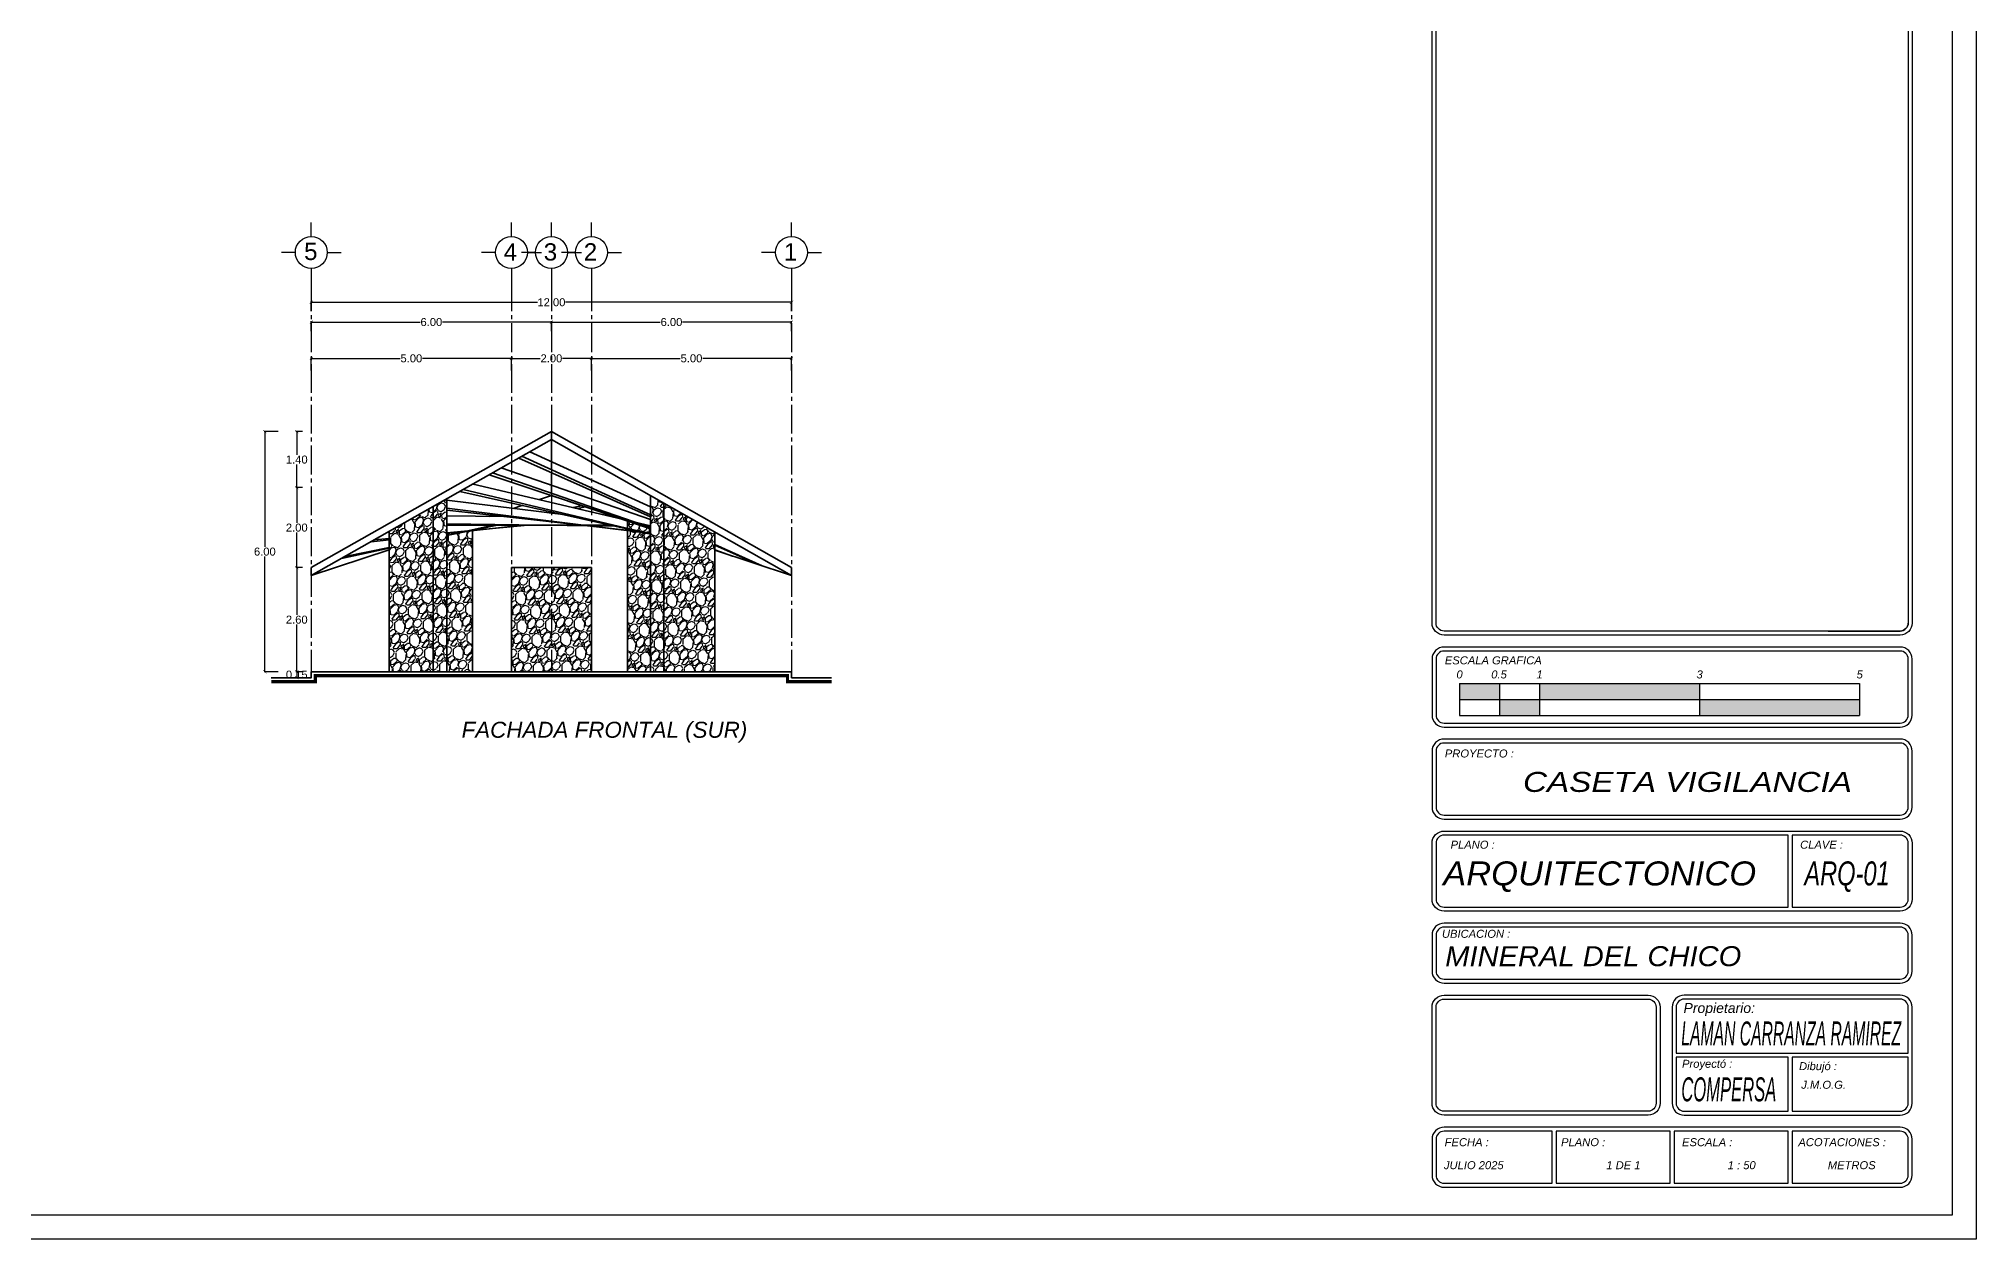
# Model space of a CAD drawing. Header units: millimetres. Extents: x 525387 to 527545, y 2235066 to 2235448.
# Drawn here: x 525747.71 to 525796.13, y 2235081.03 to 2235111.03 of the extents above; entities that cross this region are included whole.
import ezdxf
from ezdxf.enums import TextEntityAlignment as Align

# ---------------------------------------------------------------- set-up
doc = ezdxf.new("R2010")
doc.units = ezdxf.units.MM
doc.linetypes.add('ACAD_ISO04W100', pattern=[30, 24, -3, 0, -3])
for name, color, linetype in [('auxiliar', 6, 'Continuous'), ('COTAS', 2, 'Continuous'), ('EJES', 1, 'Continuous'), ('pie de plano', 7, 'Continuous')]:
    doc.layers.add(name, color=color, linetype=linetype)
doc.layers.add('muro', color=5, linetype='Continuous', lineweight=35)
doc.styles.add('ARIAL', font='ariali.ttf')
doc.styles.get("Standard").update_dxf_attribs({"font": 'arial.ttf'})
doc.styles.add('STYLE1', font='arial.ttf')
doc.dimstyles.new('ISO-25', dxfattribs={"dimtxt": 0.04, "dimasz": 0.02, "dimexe": 0.02, "dimexo": 0.02, "dimgap": 0.02, "dimtad": 0, "dimtih": 1, "dimtoh": 1, "dimzin": 1, "dimdsep": 46, "dimtxsty": 'Standard', "dimcen": 0.02, "dimazin": 0, "dimtfac": 1, "dimtmove": 0, "dimatfit": 3, "dimfxl": 1, "dimarcsym": 0})
pattern_1 = [(275.5327875, (25.913127, -5.006875), (0.627357439933, -6.0848749077168), [0.068344288, -6.76609672791]), (232.489741, (25.919717, -5.0749), (3.74217211171566, 4.83894904770595), [0.117280944, -11.6108097787]), (180.0304471, (25.848304, -5.167933), (7.55191396506246, -0.027193092701), [0.082696304, -8.18694455882]), (314.793689, (25.808171, -5.399816), (-7.15006420507568, 7.2360379948762), [0.106800904, -10.57328748515]), (340.35365418, (25.883418, -5.475607), (-6.2112252961209, 2.2435454799991), [0.10472674, -10.36796154907]), (44.793689, (25.982049, -5.510818), (-7.2360379948762, -7.15006420507568), [0.106800904, -10.57328748515]), (85.21424047, (26.05784, -5.43557), (-0.71333122817366, -8.30122729232891), [0.141238732, -13.98262306285]), (119.77532837, (26.069623, -5.294825), (-5.84096313304669, 10.17011610938574), [0.133343904, -13.20105132038]), (168.94956562, (26.003405, -5.179085), (-7.61508915936497, 1.46264455522276), [0.1071626, -10.60910913974]), (222.7563583, (25.89823, -5.158545), (4.1484163959916, 3.7781542326201), [0.122342656, -5.99478739]), (269.9174378, (25.8084, -5.241601), (0.00439450178039, -8.26963969519556), [0.158215584, -15.66335450244]), (186.33407483, (26.151556, -5.032337), (-4.6494234474248, -0.5641822458481), [0.054000908, -5.34611316487]), (218.9892344, (26.097885, -5.038295), (5.2092111913373, 4.184398494892), [0.102736396, -10.17092779941]), (272.52, (26.01803, -5.10293), (0.37465666362, -0.343069066526), [0.071841868, -0.64657862169]), (250.71859051, (25.94906, -5.08799), (0.9660320055696, 2.5594214510715), [0.038688264, -3.83012447378]), (339.32140949, (25.93628, -5.12451), (-1.467039057425, 0.654550535856), [0.054713124, -2.680950598]), (78.48375653, (25.98747, -5.14383), (0.279893872407, 1.8101081238946), [0.088863932, -2.87325963058]), (209.08505118, (26.00521, -5.05676), (1.060794796648, 0.406244260766), [0.064257428, -1.54217962337]), (63.909540334, (25.737302, -5.34181), (2.30672067440093, 4.77577383575602), [0.0900176, -8.91176533451]), (117.86617594, (25.77689, -5.260965), (2.7489470335214, -5.27238638634466), [0.075519788, -7.47644313564]), (340.71859051, (25.93028, -4.98814), (-2.5594214510734, 0.9660320055703), [0.07737602, -3.79143671778]), (31.13045967, (26.003317, -5.013692), (-4.55466065591842, -2.71735943692163), [0.0900176, -8.91176533451]), (26.96395478, (25.96959, -5.554513), (-2.4646586598633, -1.1871451850388), [0.08680704, -4.25354686262]), (342.2951406, (26.04696, -5.515152), (-5.8365686334529, 1.90047641053246), [0.072734424, -7.20071867614]), (114.32140949, (26.30837, -5.327464), (-1.1871451851936, 2.4646586597888), [0.07737602, -3.79143671778]), (64.87402464, (26.2765, -5.256955), (-2.96127120995616, -6.24281289332642), [0.085156548, -8.43047519604]), (116.96395478, (26.140264, -5.511046), (1.1871451850216, -2.4646586598716), [0.04340352, -4.29695038262]), (148.829932474, (26.28778, -5.34994), (-1.8416957209974, 0.997619602484), [0.02590292, -2.5643989929]), (213.483756532, (26.26562, -5.33654), (1.403863863194, 0.780900924328), [0.10472674, -1.98981091781]), (233.52900596, (26.178274, -5.394315), (3.0560340014226, 4.0896357028647), [0.0970534, -9.60827297267]), (351.21006753, (26.02119, -5.1747), (-1.092382393783, 0.311481469357), [0.073264776, -1.75835527194]), (40.67722659, (26.093594, -5.185902), (6.58148745787151, 5.68302514879875), [0.127911352, -12.66320181301]), (108.4653959, (26.1906, -5.10253), (1.2503203791624, -3.9001101201699), [0.052301648, -5.17787846362]), (137.52, (26.17404, -5.0529), (-0.71772573014, -0.03158759709), [0.03048, -0.47752]), (167.77643716, (26.160173, -5.391516), (3.9948729113644, -0.90285681148575), [0.070573392, -6.98678815464]), (95.5327875, (26.0912, -5.376573), (-0.6273574399117, 6.08487490771884), [0.136688576, -6.69775243991]), (47.52, (26.078, -5.2405), (-0.03158759709, 0.71772573014), [0.13208, -0.37592]), (12.8248465, (26.167218, -5.14311), (6.05328730985253, 1.3450831737769), [0.080321912, -7.95186334483]), (301.5746041, (26.245536, -5.12528), (1.155557587977, -1.7469329296997), [0.073965816, -3.62433000775]), (255.16597536, (26.284265, -5.188297), (-2.7717456285411, -10.5491672738024), [0.12042902, -11.92249288459]), (222.94607874, (26.253433, -5.304713), (-4.83455452844896, -4.5274675605078), [0.127405892, -12.61316929125])]

# ---------------------------------------------------------------- blocks, each defined once
blk = doc.blocks.new('EJE')
at = {"layer": 'EJES', "color": 2}
for p, q in [((-0.78, 0.416), (-0.78, 0.78)), ((-1.196, 0), (-1.56, 0)), ((-0.364, 0), (0, 0)), ((-0.78, -0.416), (-0.78, -0.78))]:
    blk.add_line(p, q, dxfattribs=at)
at = {"layer": 'EJES', "color": 4}
blk.add_circle((-0.78, 0), 0.416, dxfattribs=at)
blk = doc.blocks.new('_ArchTick')
at = {"color": 0, "linetype": 'ByBlock', "lineweight": 0, "const_width": 0.15}
blk.add_lwpolyline([(-0.5, -0.5), (0.5, 0.5)], dxfattribs=at)
blk = doc.blocks.new('*D366')
at = {"layer": 'COTAS', "color": 0, "linetype": 'Continuous', "lineweight": -2, "transparency": 16777216}
for p, q in [((525760.524, 2235103.729), (525760.524, 2235103.973)), ((525760.524, 2235103.953), (525763.244, 2235103.953)), ((525766.524, 2235103.953), (525763.804, 2235103.953)), ((525766.524, 2235103.729), (525766.524, 2235103.973))]:
    blk.add_line(p, q, dxfattribs=at)
at = {"layer": 'Defpoints', "color": 0, "linetype": 'Continuous', "transparency": 16777216}
for p in [(525760.524, 2235103.953), (525760.524, 2235103.709), (525766.524, 2235103.709)]:
    blk.add_point(p, dxfattribs=at)
at = {"layer": 'COTAS', "color": 0, "linetype": 'Continuous', "lineweight": -2, "transparency": 16777216, "xscale": 0.08, "yscale": 0.08, "zscale": 0.08, "rotation": 180}
blk.add_blockref('_ArchTick', (525760.524, 2235103.953), dxfattribs=at)
at = {"layer": 'COTAS', "color": 0, "linetype": 'Continuous', "lineweight": -2, "transparency": 16777216, "xscale": 0.08, "yscale": 0.08, "zscale": 0.08}
blk.add_blockref('_ArchTick', (525766.524, 2235103.953), dxfattribs=at)
at = {"layer": 'COTAS', "color": 0, "linetype": 'Continuous', "lineweight": -3, "transparency": 16777216, "insert": (525763.524, 2235103.953), "char_height": 0.2, "attachment_point": 5}
blk.add_mtext('6.00', dxfattribs=at)
blk = doc.blocks.new('*D367')
at = {"layer": 'COTAS', "color": 0, "linetype": 'Continuous', "lineweight": -2, "transparency": 16777216}
for p, q in [((525754.524, 2235103.729), (525754.524, 2235103.973)), ((525754.524, 2235103.953), (525757.244, 2235103.953)), ((525760.524, 2235103.953), (525757.804, 2235103.953)), ((525760.524, 2235103.729), (525760.524, 2235103.973))]:
    blk.add_line(p, q, dxfattribs=at)
at = {"layer": 'Defpoints', "color": 0, "linetype": 'Continuous', "transparency": 16777216}
for p in [(525754.524, 2235103.953), (525754.524, 2235103.709), (525760.524, 2235103.709)]:
    blk.add_point(p, dxfattribs=at)
at = {"layer": 'COTAS', "color": 0, "linetype": 'Continuous', "lineweight": -2, "transparency": 16777216, "xscale": 0.08, "yscale": 0.08, "zscale": 0.08, "rotation": 180}
blk.add_blockref('_ArchTick', (525754.524, 2235103.953), dxfattribs=at)
at = {"layer": 'COTAS', "color": 0, "linetype": 'Continuous', "lineweight": -2, "transparency": 16777216, "xscale": 0.08, "yscale": 0.08, "zscale": 0.08}
blk.add_blockref('_ArchTick', (525760.524, 2235103.953), dxfattribs=at)
at = {"layer": 'COTAS', "color": 0, "linetype": 'Continuous', "lineweight": -3, "transparency": 16777216, "insert": (525757.524, 2235103.953), "char_height": 0.2, "attachment_point": 5}
blk.add_mtext('6.00', dxfattribs=at)
blk = doc.blocks.new('*D368')
at = {"layer": 'COTAS', "color": 0, "linetype": 'Continuous', "lineweight": -2, "transparency": 16777216}
for p, q in [((525759.524, 2235102.746), (525759.524, 2235103.066)), ((525759.524, 2235103.046), (525760.243, 2235103.046)), ((525761.524, 2235103.046), (525760.805, 2235103.046)), ((525761.524, 2235102.746), (525761.524, 2235103.066))]:
    blk.add_line(p, q, dxfattribs=at)
at = {"layer": 'Defpoints', "color": 0, "linetype": 'Continuous', "transparency": 16777216}
for p in [(525759.524, 2235103.046), (525759.524, 2235102.726), (525761.524, 2235102.726)]:
    blk.add_point(p, dxfattribs=at)
at = {"layer": 'COTAS', "color": 0, "linetype": 'Continuous', "lineweight": -2, "transparency": 16777216, "xscale": 0.08, "yscale": 0.08, "zscale": 0.08, "rotation": 180}
blk.add_blockref('_ArchTick', (525759.524, 2235103.046), dxfattribs=at)
at = {"layer": 'COTAS', "color": 0, "linetype": 'Continuous', "lineweight": -2, "transparency": 16777216, "xscale": 0.08, "yscale": 0.08, "zscale": 0.08}
blk.add_blockref('_ArchTick', (525761.524, 2235103.046), dxfattribs=at)
at = {"layer": 'COTAS', "color": 0, "linetype": 'Continuous', "lineweight": -3, "transparency": 16777216, "insert": (525760.524, 2235103.046), "char_height": 0.2, "attachment_point": 5}
blk.add_mtext('2.00', dxfattribs=at)
blk = doc.blocks.new('*D369')
at = {"layer": 'COTAS', "color": 0, "linetype": 'Continuous', "lineweight": -2, "transparency": 16777216}
for p, q in [((525754.524, 2235104.223), (525754.524, 2235104.467)), ((525754.524, 2235104.447), (525760.176, 2235104.447)), ((525766.524, 2235104.447), (525760.872, 2235104.447)), ((525766.524, 2235104.223), (525766.524, 2235104.467))]:
    blk.add_line(p, q, dxfattribs=at)
at = {"layer": 'Defpoints', "color": 0, "linetype": 'Continuous', "transparency": 16777216}
for p in [(525754.524, 2235104.447), (525754.524, 2235104.203), (525766.524, 2235104.203)]:
    blk.add_point(p, dxfattribs=at)
at = {"layer": 'COTAS', "color": 0, "linetype": 'Continuous', "lineweight": -2, "transparency": 16777216, "xscale": 0.08, "yscale": 0.08, "zscale": 0.08, "rotation": 180}
blk.add_blockref('_ArchTick', (525754.524, 2235104.447), dxfattribs=at)
at = {"layer": 'COTAS', "color": 0, "linetype": 'Continuous', "lineweight": -2, "transparency": 16777216, "xscale": 0.08, "yscale": 0.08, "zscale": 0.08}
blk.add_blockref('_ArchTick', (525766.524, 2235104.447), dxfattribs=at)
at = {"layer": 'COTAS', "color": 0, "linetype": 'Continuous', "lineweight": -3, "transparency": 16777216, "insert": (525760.524, 2235104.447), "char_height": 0.2, "attachment_point": 5}
blk.add_mtext('12.00', dxfattribs=at)
blk = doc.blocks.new('*D364')
at = {"layer": 'COTAS', "color": 0, "linetype": 'Continuous', "lineweight": -2, "transparency": 16777216}
for p, q in [((525761.524, 2235102.746), (525761.524, 2235103.066)), ((525761.524, 2235103.046), (525763.745, 2235103.046)), ((525766.524, 2235103.046), (525764.304, 2235103.046)), ((525766.524, 2235102.746), (525766.524, 2235103.066))]:
    blk.add_line(p, q, dxfattribs=at)
at = {"layer": 'Defpoints', "color": 0, "linetype": 'Continuous', "transparency": 16777216}
for p in [(525761.524, 2235103.046), (525761.524, 2235102.726), (525766.524, 2235102.726)]:
    blk.add_point(p, dxfattribs=at)
at = {"layer": 'COTAS', "color": 0, "linetype": 'Continuous', "lineweight": -2, "transparency": 16777216, "xscale": 0.08, "yscale": 0.08, "zscale": 0.08, "rotation": 180}
blk.add_blockref('_ArchTick', (525761.524, 2235103.046), dxfattribs=at)
at = {"layer": 'COTAS', "color": 0, "linetype": 'Continuous', "lineweight": -2, "transparency": 16777216, "xscale": 0.08, "yscale": 0.08, "zscale": 0.08}
blk.add_blockref('_ArchTick', (525766.524, 2235103.046), dxfattribs=at)
at = {"layer": 'COTAS', "color": 0, "linetype": 'Continuous', "lineweight": -3, "transparency": 16777216, "insert": (525764.024, 2235103.046), "char_height": 0.2, "attachment_point": 5}
blk.add_mtext('5.00', dxfattribs=at)
blk = doc.blocks.new('*D365')
at = {"layer": 'COTAS', "color": 0, "linetype": 'Continuous', "lineweight": -2, "transparency": 16777216}
for p, q in [((525754.524, 2235102.746), (525754.524, 2235103.066)), ((525754.524, 2235103.046), (525756.745, 2235103.046)), ((525759.524, 2235103.046), (525757.304, 2235103.046)), ((525759.524, 2235102.746), (525759.524, 2235103.066))]:
    blk.add_line(p, q, dxfattribs=at)
at = {"layer": 'Defpoints', "color": 0, "linetype": 'Continuous', "transparency": 16777216}
for p in [(525754.524, 2235103.046), (525754.524, 2235102.726), (525759.524, 2235102.726)]:
    blk.add_point(p, dxfattribs=at)
at = {"layer": 'COTAS', "color": 0, "linetype": 'Continuous', "lineweight": -2, "transparency": 16777216, "xscale": 0.08, "yscale": 0.08, "zscale": 0.08, "rotation": 180}
blk.add_blockref('_ArchTick', (525754.524, 2235103.046), dxfattribs=at)
at = {"layer": 'COTAS', "color": 0, "linetype": 'Continuous', "lineweight": -2, "transparency": 16777216, "xscale": 0.08, "yscale": 0.08, "zscale": 0.08}
blk.add_blockref('_ArchTick', (525759.524, 2235103.046), dxfattribs=at)
at = {"layer": 'COTAS', "color": 0, "linetype": 'Continuous', "lineweight": -3, "transparency": 16777216, "insert": (525757.024, 2235103.046), "char_height": 0.2, "attachment_point": 5}
blk.add_mtext('5.00', dxfattribs=at)
blk = doc.blocks.new('*D370')
at = {"layer": 'COTAS', "color": 0, "linetype": 'Continuous', "lineweight": -2, "transparency": 16777216}
for p, q in [((525754.302, 2235095.216), (525754.14, 2235095.216)), ((525754.16, 2235095.216), (525754.16, 2235095.066)), ((525754.302, 2235095.066), (525754.14, 2235095.066))]:
    blk.add_line(p, q, dxfattribs=at)
at = {"layer": 'Defpoints', "color": 0, "linetype": 'Continuous', "transparency": 16777216}
for p in [(525754.322, 2235095.216), (525754.16, 2235095.066), (525754.322, 2235095.066)]:
    blk.add_point(p, dxfattribs=at)
at = {"layer": 'COTAS', "color": 0, "linetype": 'Continuous', "lineweight": -2, "transparency": 16777216, "xscale": 0.08, "yscale": 0.08, "zscale": 0.08}
for p, rotation in [((525754.16, 2235095.216), 90), ((525754.16, 2235095.066), 270)]:
    blk.add_blockref('_ArchTick', p, dxfattribs=dict(at, rotation=rotation))
at = {"layer": 'COTAS', "color": 0, "linetype": 'Continuous', "lineweight": -3, "transparency": 16777216, "insert": (525754.16, 2235095.141), "char_height": 0.2, "attachment_point": 5}
blk.add_mtext('0.15', dxfattribs=at)
blk = doc.blocks.new('*D372')
at = {"layer": 'COTAS', "color": 0, "linetype": 'Continuous', "lineweight": -2, "transparency": 16777216}
for p, q in [((525754.302, 2235097.816), (525754.14, 2235097.816)), ((525754.16, 2235097.816), (525754.16, 2235096.639)), ((525754.16, 2235095.216), (525754.16, 2235096.394)), ((525754.302, 2235095.216), (525754.14, 2235095.216))]:
    blk.add_line(p, q, dxfattribs=at)
at = {"layer": 'Defpoints', "color": 0, "linetype": 'Continuous', "transparency": 16777216}
for p in [(525754.16, 2235097.816), (525754.322, 2235097.816), (525754.322, 2235095.216)]:
    blk.add_point(p, dxfattribs=at)
at = {"layer": 'COTAS', "color": 0, "linetype": 'Continuous', "lineweight": -2, "transparency": 16777216, "xscale": 0.08, "yscale": 0.08, "zscale": 0.08}
for p, rotation in [((525754.16, 2235097.816), 90), ((525754.16, 2235095.216), 270)]:
    blk.add_blockref('_ArchTick', p, dxfattribs=dict(at, rotation=rotation))
at = {"layer": 'COTAS', "color": 0, "linetype": 'Continuous', "lineweight": -3, "transparency": 16777216, "insert": (525754.16, 2235096.516), "char_height": 0.2, "attachment_point": 5}
blk.add_mtext('2.60', dxfattribs=at)
blk = doc.blocks.new('*D373')
at = {"layer": 'COTAS', "color": 0, "linetype": 'Continuous', "lineweight": -2, "transparency": 16777216}
for p, q in [((525754.302, 2235099.816), (525754.14, 2235099.816)), ((525754.16, 2235099.816), (525754.16, 2235098.939)), ((525754.16, 2235097.816), (525754.16, 2235098.694)), ((525754.302, 2235097.816), (525754.14, 2235097.816))]:
    blk.add_line(p, q, dxfattribs=at)
at = {"layer": 'Defpoints', "color": 0, "linetype": 'Continuous', "transparency": 16777216}
for p in [(525754.16, 2235099.816), (525754.322, 2235099.816), (525754.322, 2235097.816)]:
    blk.add_point(p, dxfattribs=at)
at = {"layer": 'COTAS', "color": 0, "linetype": 'Continuous', "lineweight": -2, "transparency": 16777216, "xscale": 0.08, "yscale": 0.08, "zscale": 0.08}
for p, rotation in [((525754.16, 2235099.816), 90), ((525754.16, 2235097.816), 270)]:
    blk.add_blockref('_ArchTick', p, dxfattribs=dict(at, rotation=rotation))
at = {"layer": 'COTAS', "color": 0, "linetype": 'Continuous', "lineweight": -3, "transparency": 16777216, "insert": (525754.16, 2235098.816), "char_height": 0.2, "attachment_point": 5}
blk.add_mtext('2.00', dxfattribs=at)
blk = doc.blocks.new('*D374')
at = {"layer": 'COTAS', "color": 0, "linetype": 'Continuous', "lineweight": -2, "transparency": 16777216}
for p, q in [((525754.302, 2235101.216), (525754.14, 2235101.216)), ((525754.16, 2235101.216), (525754.16, 2235100.639)), ((525754.16, 2235099.816), (525754.16, 2235100.394)), ((525754.302, 2235099.816), (525754.14, 2235099.816))]:
    blk.add_line(p, q, dxfattribs=at)
at = {"layer": 'Defpoints', "color": 0, "linetype": 'Continuous', "transparency": 16777216}
for p in [(525754.16, 2235101.216), (525754.322, 2235101.216), (525754.322, 2235099.816)]:
    blk.add_point(p, dxfattribs=at)
at = {"layer": 'COTAS', "color": 0, "linetype": 'Continuous', "lineweight": -2, "transparency": 16777216, "xscale": 0.08, "yscale": 0.08, "zscale": 0.08}
for p, rotation in [((525754.16, 2235101.216), 90), ((525754.16, 2235099.816), 270)]:
    blk.add_blockref('_ArchTick', p, dxfattribs=dict(at, rotation=rotation))
at = {"layer": 'COTAS', "color": 0, "linetype": 'Continuous', "lineweight": -3, "transparency": 16777216, "insert": (525754.16, 2235100.516), "char_height": 0.2, "attachment_point": 5}
blk.add_mtext('1.40', dxfattribs=at)
blk = doc.blocks.new('*D371')
at = {"layer": 'COTAS', "color": 0, "linetype": 'Continuous', "lineweight": -2, "transparency": 16777216}
for p, q in [((525753.695, 2235101.216), (525753.342, 2235101.216)), ((525753.362, 2235101.216), (525753.362, 2235098.339)), ((525753.362, 2235095.216), (525753.362, 2235098.094)), ((525753.695, 2235095.216), (525753.342, 2235095.216))]:
    blk.add_line(p, q, dxfattribs=at)
at = {"layer": 'Defpoints', "color": 0, "linetype": 'Continuous', "transparency": 16777216}
for p in [(525753.362, 2235101.216), (525753.715, 2235101.216), (525753.715, 2235095.216)]:
    blk.add_point(p, dxfattribs=at)
at = {"layer": 'COTAS', "color": 0, "linetype": 'Continuous', "lineweight": -2, "transparency": 16777216, "xscale": 0.08, "yscale": 0.08, "zscale": 0.08}
for p, rotation in [((525753.362, 2235101.216), 90), ((525753.362, 2235095.216), 270)]:
    blk.add_blockref('_ArchTick', p, dxfattribs=dict(at, rotation=rotation))
at = {"layer": 'COTAS', "color": 0, "linetype": 'Continuous', "lineweight": -3, "transparency": 16777216, "insert": (525753.362, 2235098.216), "char_height": 0.2, "attachment_point": 5}
blk.add_mtext('6.00', dxfattribs=at)

msp = doc.modelspace()

# ---------------------------------------------------------------- hatches: boundary and pattern name
at = {"layer": 'muro', "linetype": 'Continuous', "lineweight": -3}
h = msp.add_hatch(dxfattribs=at)
h.set_pattern_fill('GRAVEL', color=41, scale=0.02, angle=47.52)
h.set_pattern_definition(pattern_1)
h.paths.add_polyline_path([(525762.429, 2235098.981), (525763.003, 2235098.79), (525763.003, 2235099.612), (525764.612, 2235098.7), (525764.612, 2235095.216), (525762.429, 2235095.216)])
h = msp.add_hatch(dxfattribs=at)
h.set_pattern_fill('GRAVEL', color=41, scale=0.02, angle=47.52)
h.set_pattern_definition(pattern_1)
h.paths.add_polyline_path([(525758.55, 2235098.741), (525758.333, 2235098.717), (525757.908, 2235098.67), (525757.908, 2235099.534), (525756.466, 2235098.717), (525756.466, 2235095.216), (525758.55, 2235095.216)])
h = msp.add_hatch(dxfattribs=at)
h.set_pattern_fill('GRAVEL', color=41, scale=0.02, angle=47.52)
h.set_pattern_definition([(275.5327875, (28.971677, -5.006875), (0.627357439933, -6.0848749077168), [0.068344288, -6.76609672791]), (232.489741, (28.978266, -5.0749), (3.74217211171566, 4.83894904770595), [0.117280944, -11.6108097787]), (180.0304471, (28.906853, -5.167933), (7.55191396506246, -0.027193092701), [0.082696304, -8.18694455882]), (314.793689, (28.86672, -5.399816), (-7.15006420507568, 7.2360379948762), [0.106800904, -10.57328748515]), (340.35365418, (28.941968, -5.475607), (-6.2112252961209, 2.2435454799991), [0.10472674, -10.36796154907]), (44.793689, (29.040598, -5.510818), (-7.2360379948762, -7.15006420507568), [0.106800904, -10.57328748515]), (85.21424047, (29.11639, -5.43557), (-0.71333122817366, -8.30122729232891), [0.141238732, -13.98262306285]), (119.77532837, (29.128173, -5.294825), (-5.84096313304669, 10.17011610938574), [0.133343904, -13.20105132038]), (168.94956562, (29.061954, -5.179085), (-7.61508915936497, 1.46264455522276), [0.1071626, -10.60910913974]), (222.7563583, (28.95678, -5.158545), (4.1484163959916, 3.7781542326201), [0.122342656, -5.99478739]), (269.9174378, (28.866949, -5.241601), (0.00439450178039, -8.26963969519556), [0.158215584, -15.66335450244]), (186.33407483, (29.210105, -5.032337), (-4.6494234474248, -0.5641822458481), [0.054000908, -5.34611316487]), (218.9892344, (29.156434, -5.038295), (5.2092111913373, 4.184398494892), [0.102736396, -10.17092779941]), (272.52, (29.07658, -5.10293), (0.37465666362, -0.343069066526), [0.071841868, -0.64657862169]), (250.71859051, (29.00761, -5.08799), (0.9660320055696, 2.5594214510715), [0.038688264, -3.83012447378]), (339.32140949, (28.99483, -5.12451), (-1.467039057425, 0.654550535856), [0.054713124, -2.680950598]), (78.48375653, (29.04602, -5.14383), (0.279893872407, 1.8101081238946), [0.088863932, -2.87325963058]), (209.08505118, (29.06376, -5.05676), (1.060794796648, 0.406244260766), [0.064257428, -1.54217962337]), (63.909540334, (28.795852, -5.34181), (2.30672067440093, 4.77577383575602), [0.0900176, -8.91176533451]), (117.86617594, (28.83544, -5.260965), (2.7489470335214, -5.27238638634466), [0.075519788, -7.47644313564]), (340.71859051, (28.98883, -4.98814), (-2.5594214510734, 0.9660320055703), [0.07737602, -3.79143671778]), (31.13045967, (29.061866, -5.013692), (-4.55466065591842, -2.71735943692163), [0.0900176, -8.91176533451]), (26.96395478, (29.02814, -5.554513), (-2.4646586598633, -1.1871451850388), [0.08680704, -4.25354686262]), (342.2951406, (29.10551, -5.515152), (-5.8365686334529, 1.90047641053246), [0.072734424, -7.20071867614]), (114.32140949, (29.36692, -5.327464), (-1.1871451851936, 2.4646586597888), [0.07737602, -3.79143671778]), (64.87402464, (29.33505, -5.256955), (-2.96127120995616, -6.24281289332642), [0.085156548, -8.43047519604]), (116.96395478, (29.198814, -5.511046), (1.1871451850216, -2.4646586598716), [0.04340352, -4.29695038262]), (148.829932474, (29.34633, -5.34994), (-1.8416957209974, 0.997619602484), [0.02590292, -2.5643989929]), (213.483756532, (29.32417, -5.33654), (1.403863863194, 0.780900924328), [0.10472674, -1.98981091781]), (233.52900596, (29.236823, -5.394315), (3.0560340014226, 4.0896357028647), [0.0970534, -9.60827297267]), (351.21006753, (29.07974, -5.1747), (-1.092382393783, 0.311481469357), [0.073264776, -1.75835527194]), (40.67722659, (29.152144, -5.185902), (6.58148745787151, 5.68302514879875), [0.127911352, -12.66320181301]), (108.4653959, (29.24915, -5.10253), (1.2503203791624, -3.9001101201699), [0.052301648, -5.17787846362]), (137.52, (29.2326, -5.0529), (-0.71772573014, -0.03158759709), [0.03048, -0.47752]), (167.77643716, (29.218722, -5.391516), (3.9948729113644, -0.90285681148575), [0.070573392, -6.98678815464]), (95.5327875, (29.14975, -5.376573), (-0.6273574399117, 6.08487490771884), [0.136688576, -6.69775243991]), (47.52, (29.13657, -5.2405), (-0.03158759709, 0.71772573014), [0.13208, -0.37592]), (12.8248465, (29.225767, -5.14311), (6.05328730985253, 1.3450831737769), [0.080321912, -7.95186334483]), (301.5746041, (29.304086, -5.12528), (1.155557587977, -1.7469329296997), [0.073965816, -3.62433000775]), (255.16597536, (29.342815, -5.188297), (-2.7717456285411, -10.5491672738024), [0.12042902, -11.92249288459]), (222.94607874, (29.311982, -5.304713), (-4.83455452844896, -4.5274675605078), [0.127405892, -12.61316929125])])
h.paths.add_polyline_path([(525761.524, 2235097.816), (525759.524, 2235097.816), (525759.524, 2235095.216), (525761.524, 2235095.216)])
at = {"layer": 'pie de plano', "lineweight": -3}
h = msp.add_hatch(color=256, dxfattribs=at)
h.dxf.hatch_style = 1
h.paths.add_polyline_path([(525784.214, 2235094.922), (525783.214, 2235094.922), (525783.214, 2235094.522), (525784.214, 2235094.522)])
h = msp.add_hatch(color=256, dxfattribs=at)
h.dxf.hatch_style = 1
h.paths.add_polyline_path([(525789.214, 2235094.922), (525785.214, 2235094.922), (525785.214, 2235094.522), (525789.214, 2235094.522)])
h = msp.add_hatch(color=256, dxfattribs=at)
h.dxf.hatch_style = 1
h.paths.add_polyline_path([(525785.214, 2235094.522), (525784.214, 2235094.522), (525784.214, 2235094.122), (525785.214, 2235094.122)])
h = msp.add_hatch(color=256, dxfattribs=at)
h.dxf.hatch_style = 1
h.paths.add_polyline_path([(525793.214, 2235094.522), (525789.214, 2235094.522), (525789.214, 2235094.122), (525793.214, 2235094.122)])

# ---------------------------------------------------------------- linework, layer by layer
at = {"layer": 'auxiliar', "color": 1, "linetype": 'Continuous', "lineweight": -3}
for points in [[(525706.131, 2235141.033), (525796.131, 2235141.033), (525796.131, 2235081.033), (525706.131, 2235081.033)], [(525706.731, 2235140.433), (525795.531, 2235140.433), (525795.531, 2235081.633), (525706.731, 2235081.633)]]:
    msp.add_lwpolyline(points, close=True, dxfattribs=at)
at = {"layer": 'EJES', "linetype": 'ACAD_ISO04W100', "ltscale": 0.03}
for p, q in [((525754.524, 2235104.945), (525754.524, 2235095.066)), ((525759.524, 2235104.945), (525759.524, 2235095.216)), ((525760.524, 2235104.945), (525760.524, 2235095.216)), ((525761.524, 2235104.945), (525761.524, 2235095.216)), ((525766.524, 2235104.945), (525766.524, 2235095.066))]:
    msp.add_line(p, q, dxfattribs=at)
at = {"layer": 'muro'}
for p, q in [((525760.524, 2235101.216), (525754.524, 2235097.816)), ((525760.524, 2235101.216), (525760.524, 2235101.016)), ((525760.524, 2235101.216), (525766.524, 2235097.816)), ((525760.524, 2235101.016), (525754.524, 2235097.616)), ((525760.524, 2235101.016), (525766.524, 2235097.616)), ((525757.567, 2235099.341), (525757.567, 2235095.216)), ((525763.336, 2235099.423), (525763.336, 2235095.216)), ((525756.466, 2235098.717), (525756.466, 2235095.216)), ((525764.612, 2235098.7), (525764.612, 2235095.216)), ((525754.524, 2235097.816), (525754.524, 2235097.616)), ((525759.524, 2235097.816), (525759.524, 2235095.216)), ((525759.524, 2235097.816), (525761.524, 2235097.816)), ((525761.524, 2235097.816), (525761.524, 2235095.216)), ((525766.524, 2235097.816), (525766.524, 2235097.616))]:
    msp.add_line(p, q, dxfattribs=at)
at = {"layer": 'muro', "color": 3}
for p, q in [((525759.708, 2235100.554), (525763.003, 2235099.089)), ((525759.786, 2235100.598), (525763.003, 2235099.132)), ((525759.982, 2235100.709), (525763.003, 2235099.332)), ((525762.429, 2235098.982), (525758.97, 2235100.136)), ((525759.053, 2235100.183), (525763.003, 2235098.816)), ((525759.272, 2235100.307), (525763.003, 2235099.016)), ((525763.003, 2235098.655), (525758.232, 2235099.718)), ((525758.315, 2235099.765), (525763.003, 2235098.661)), ((525758.565, 2235099.906), (525763.003, 2235098.861)), ((525763.003, 2235099.612), (525763.003, 2235095.216)), ((525757.908, 2235099.534), (525757.908, 2235095.216)), ((525757.908, 2235099.506), (525760.815, 2235099.143)), ((525757.908, 2235099.306), (525763.003, 2235098.67)), ((525763.003, 2235098.684), (525757.908, 2235099.253)), ((525757.908, 2235099.113), (525759.344, 2235099.093)), ((525757.908, 2235098.913), (525762.116, 2235098.853)), ((525762.013, 2235098.876), (525757.908, 2235098.88)), ((525764.612, 2235098.398), (525765.789, 2235097.862)), ((525764.612, 2235098.374), (525765.691, 2235097.894)), ((525764.612, 2235098.259), (525765.053, 2235098.107)), ((525764.612, 2235098.254), (525766.524, 2235097.616)), ((525764.956, 2235098.139), (525764.612, 2235098.254))]:
    msp.add_line(p, q, dxfattribs=at)
at = {"layer": 'muro', "color": 2}
for p, q in [((525760.524, 2235101.016), (525760.524, 2235100.262)), ((525760.524, 2235100.191), (525760.524, 2235099.674)), ((525760.223, 2235099.516), (525760.524, 2235099.616)), ((525760.524, 2235099.617), (525760.524, 2235099.616)), ((525760.524, 2235099.616), (525763.003, 2235098.79)), ((525758.969, 2235099.098), (525759.051, 2235099.126)), ((525759.569, 2235099.298), (525759.788, 2235099.371)), ((525760.466, 2235099.186), (525760.543, 2235099.203)), ((525760.59, 2235099.171), (525760.641, 2235099.181)), ((525761.064, 2235099.318), (525761.279, 2235099.365)), ((525761.175, 2235099.292), (525761.376, 2235099.333)), ((525762.014, 2235099.12), (525761.94, 2235099.112)), ((525762.064, 2235099.083), (525762.112, 2235099.087)), ((525757.908, 2235098.617), (525759.175, 2235098.879)), ((525757.908, 2235098.623), (525759.07, 2235098.879)), ((525757.908, 2235098.684), (525759.932, 2235098.878)), ((525759.808, 2235098.878), (525757.908, 2235098.67)), ((525758.55, 2235098.741), (525758.55, 2235095.216)), ((525762.429, 2235098.981), (525762.429, 2235095.216)), ((525754.524, 2235097.616), (525756.466, 2235098.264)), ((525755.281, 2235098.045), (525756.466, 2235098.306)), ((525755.364, 2235098.093), (525756.466, 2235098.32)), ((525756.466, 2235098.512), (525756.019, 2235098.463)), ((525756.102, 2235098.511), (525756.466, 2235098.545))]:
    msp.add_line(p, q, dxfattribs=at)
at = {"layer": 'muro'}
msp.add_lwpolyline([(525753.524, 2235095.066), (525754.524, 2235095.066), (525754.524, 2235095.216), (525766.524, 2235095.216), (525766.524, 2235095.066), (525767.524, 2235095.066)], dxfattribs=at)
at = {"layer": 'muro', "const_width": 0.08}
msp.add_lwpolyline([(525753.524, 2235094.966), (525754.624, 2235094.966), (525754.624, 2235095.116), (525766.424, 2235095.116), (525766.424, 2235094.966), (525767.524, 2235094.966)], dxfattribs=at)
at = {"layer": 'pie de plano', "lineweight": -3}
for p, q in [((525790.231, 2235096.233), (525782.831, 2235096.233)), ((525792.431, 2235096.233), (525794.232, 2235096.233)), ((525783.214, 2235094.922), (525783.214, 2235094.122)), ((525783.214, 2235094.922), (525793.214, 2235094.922)), ((525784.214, 2235094.922), (525784.214, 2235094.122)), ((525785.214, 2235094.922), (525785.214, 2235094.122)), ((525789.214, 2235094.922), (525789.214, 2235094.122)), ((525793.214, 2235094.922), (525793.214, 2235094.122)), ((525783.214, 2235094.522), (525793.214, 2235094.522)), ((525783.214, 2235094.122), (525793.214, 2235094.122))]:
    msp.add_line(p, q, dxfattribs=at)
for points in [[(525794.231, 2235130.733, -0.414214), (525794.531, 2235130.433), (525794.531, 2235096.433, -0.414214), (525794.231, 2235096.133), (525782.831, 2235096.133, -0.414214), (525782.531, 2235096.433), (525782.531, 2235130.433, -0.414214), (525782.831, 2235130.733)], [(525794.231, 2235130.633, -0.414214), (525794.431, 2235130.433), (525794.431, 2235096.433, -0.414214), (525794.231, 2235096.233), (525782.831, 2235096.233, -0.414214), (525782.631, 2235096.433), (525782.631, 2235130.433, -0.414214), (525782.831, 2235130.633)], [(525794.231, 2235093.833, 0.414214), (525794.531, 2235094.133), (525794.531, 2235095.533, 0.414214), (525794.231, 2235095.833), (525782.831, 2235095.833, 0.414214), (525782.531, 2235095.533), (525782.531, 2235094.133, 0.414214), (525782.831, 2235093.833)], [(525794.231, 2235093.933, 0.414214), (525794.431, 2235094.133), (525794.431, 2235095.533, 0.414214), (525794.231, 2235095.733), (525782.831, 2235095.733, 0.414214), (525782.631, 2235095.533), (525782.631, 2235094.133, 0.414214), (525782.831, 2235093.933)], [(525794.231, 2235091.533, 0.414214), (525794.531, 2235091.833), (525794.531, 2235093.233, 0.414214), (525794.231, 2235093.533), (525782.831, 2235093.533, 0.414214), (525782.531, 2235093.233), (525782.531, 2235091.833, 0.414214), (525782.831, 2235091.533)], [(525794.231, 2235091.633, 0.414214), (525794.431, 2235091.833), (525794.431, 2235093.233, 0.414214), (525794.231, 2235093.433), (525782.831, 2235093.433, 0.414214), (525782.631, 2235093.233), (525782.631, 2235091.833, 0.414214), (525782.831, 2235091.633)], [(525782.831, 2235089.233, -0.414214), (525782.531, 2235089.533), (525782.531, 2235090.933, -0.414214), (525782.831, 2235091.233), (525794.231, 2235091.233, -0.414214), (525794.531, 2235090.933), (525794.531, 2235089.533, -0.414214), (525794.231, 2235089.233)], [(525791.431, 2235091.133), (525782.831, 2235091.133, 0.414214), (525782.631, 2235090.933), (525782.631, 2235089.533, 0.414214), (525782.831, 2235089.333), (525791.431, 2235089.333)], [(525791.531, 2235089.333), (525794.231, 2235089.333, 0.414214), (525794.431, 2235089.533), (525794.431, 2235090.933, 0.414214), (525794.231, 2235091.133), (525791.531, 2235091.133)], [(525794.231, 2235087.433, 0.414214), (525794.531, 2235087.733), (525794.531, 2235088.633, 0.414214), (525794.231, 2235088.933), (525782.831, 2235088.933, 0.414214), (525782.531, 2235088.633), (525782.531, 2235087.733, 0.414214), (525782.831, 2235087.433)], [(525794.231, 2235087.533, 0.414214), (525794.431, 2235087.733), (525794.431, 2235088.633, 0.414214), (525794.231, 2235088.833), (525782.831, 2235088.833, 0.414214), (525782.631, 2235088.633), (525782.631, 2235087.733, 0.414214), (525782.831, 2235087.533)], [(525782.831, 2235084.133, -0.414214), (525782.531, 2235084.433), (525782.531, 2235086.833, -0.414214), (525782.831, 2235087.133), (525787.931, 2235087.133, -0.414214), (525788.231, 2235086.833), (525788.231, 2235084.433, -0.414214), (525787.931, 2235084.133)], [(525782.831, 2235084.233, -0.414214), (525782.631, 2235084.433), (525782.631, 2235086.833, -0.414214), (525782.831, 2235087.033), (525787.931, 2235087.033, -0.414214), (525788.131, 2235086.833), (525788.131, 2235084.433, -0.414214), (525787.931, 2235084.233)], [(525794.231, 2235084.133, 0.414214), (525794.531, 2235084.433), (525794.531, 2235086.833, 0.414214), (525794.231, 2235087.133), (525788.831, 2235087.133, 0.414214), (525788.531, 2235086.833), (525788.531, 2235084.433, 0.414214), (525788.831, 2235084.133)], [(525788.631, 2235086.833), (525788.631, 2235085.683), (525794.431, 2235085.683), (525794.431, 2235086.833, 0.414214), (525794.231, 2235087.033), (525788.831, 2235087.033, 0.414214)], [(525791.431, 2235085.583), (525788.631, 2235085.583), (525788.631, 2235084.433, 0.414214), (525788.831, 2235084.233), (525791.431, 2235084.233)], [(525791.531, 2235084.233), (525794.231, 2235084.233, 0.414214), (525794.431, 2235084.433), (525794.431, 2235085.583), (525791.531, 2235085.583)], [(525794.231, 2235082.333, 0.414214), (525794.531, 2235082.633), (525794.531, 2235083.533, 0.414214), (525794.231, 2235083.833), (525782.831, 2235083.833, 0.414214), (525782.531, 2235083.533), (525782.531, 2235082.633, 0.414214), (525782.831, 2235082.333)], [(525785.531, 2235083.733), (525782.831, 2235083.733, 0.414214), (525782.631, 2235083.533), (525782.631, 2235082.633, 0.414214), (525782.831, 2235082.433), (525785.531, 2235082.433)], [(525791.531, 2235083.733), (525791.531, 2235082.433), (525794.231, 2235082.433, 0.414214), (525794.431, 2235082.633), (525794.431, 2235083.533, 0.414214), (525794.231, 2235083.733)]]:
    msp.add_lwpolyline(points, format="xyb", close=True, dxfattribs=at)
msp.add_lwpolyline([(525792.331, 2235096.233), (525790.331, 2235096.233)], dxfattribs=at)
for points in [[(525788.481, 2235083.733), (525785.631, 2235083.733), (525785.631, 2235082.433), (525788.481, 2235082.433)], [(525791.431, 2235082.433), (525791.431, 2235083.733), (525788.581, 2235083.733), (525788.581, 2235082.433)]]:
    msp.add_lwpolyline(points, close=True, dxfattribs=at)
msp.add_arc((525794.231, 2235096.433), 0.2, 270, 0, dxfattribs=at)

# ---------------------------------------------------------------- block references
at = {"layer": 'EJES', "lineweight": -3, "xscale": 0.9600000000000002, "yscale": 0.9600000000000002, "zscale": 0.9600000000000002, "rotation": 270}
for p in [(525754.524, 2235104.945), (525759.524, 2235104.945), (525760.524, 2235104.945), (525761.524, 2235104.945), (525766.524, 2235104.945)]:
    msp.add_blockref('EJE', p, dxfattribs=at)

# ---------------------------------------------------------------- texts
at = {"layer": 'EJES', "color": 7, "lineweight": -3, "style": 'STYLE1'}
for s, p in [('5', (525754.343, 2235105.503)), ('4', (525759.333, 2235105.491)), ('3', (525760.333, 2235105.491)), ('2', (525761.333, 2235105.491)), ('1', (525766.333, 2235105.491))]:
    msp.add_text(s, height=0.432, dxfattribs=at).set_placement(p)
at = {"layer": 'pie de plano', "lineweight": -3, "style": 'ARIAL'}
for s, height, p in [('ESCALA GRAFICA', 0.2, (525782.851, 2235095.4)), ('0', 0.2, (525783.141, 2235095.048)), ('0.5', 0.2, (525784.011, 2235095.048)), ('1', 0.2, (525785.141, 2235095.048)), ('3', 0.2, (525789.141, 2235095.048)), ('5', 0.2, (525793.141, 2235095.048)), ('PROYECTO :', 0.2, (525782.851, 2235093.072)), ('PLANO :', 0.2, (525782.995, 2235090.793)), ('CLAVE :', 0.2, (525791.73, 2235090.793)), ('UBICACION :', 0.2, (525782.779, 2235088.566)), ('Propietario:', 0.25, (525788.816, 2235086.687)), ('Proyectó :', 0.2, (525788.779, 2235085.318)), ('Dibujó :', 0.2, (525791.703, 2235085.259)), ('J.M.O.G.', 0.2, (525791.759, 2235084.794)), ('FECHA :', 0.2, (525782.846, 2235083.359)), ('PLANO :', 0.2, (525785.756, 2235083.359)), ('ESCALA :', 0.2, (525788.779, 2235083.359)), ('ACOTACIONES :', 0.2, (525791.686, 2235083.359)), ('JULIO 2025', 0.2, (525782.829, 2235082.784)), ('1 DE 1', 0.2, (525786.887, 2235082.784)), ('1 : 50', 0.2, (525789.92, 2235082.784)), ('METROS', 0.2, (525792.422, 2235082.784))]:
    msp.add_text(s, height=height, dxfattribs=at).set_placement(p)
at = {"layer": 'pie de plano', "style": 'ARIAL'}
msp.add_text('FACHADA FRONTAL (SUR)', height=0.4, dxfattribs=at).set_placement((525758.279, 2235093.565))
at = {"layer": 'pie de plano', "lineweight": -3, "style": 'ARIAL'}
for s, height, width, p, p2 in [('CASETA VIGILANCIA', 0.5, 1.189856, (525784.804, 2235092.212), (525793.025, 2235092.212)), ('ARQUITECTONICO', 0.6, 1.030441, (525782.809, 2235089.875), (525790.631, 2235089.875)), ('ARQ-01', 0.6, 0.703584, (525791.837, 2235089.875), (525793.968, 2235089.875)), ('MINERAL DEL CHICO', 0.5, 1.041604, (525782.861, 2235087.857), (525790.26, 2235087.857)), ('LAMAN CARRANZA RAMIREZ', 0.6, 0.467192, (525788.761, 2235085.875), (525794.254, 2235085.875)), ('COMPERSA', 0.6, 0.494659, (525788.761, 2235084.479), (525791.134, 2235084.479))]:
    msp.add_text(s, height=height, dxfattribs=dict(at, width=width)).set_placement(p, p2, align=Align.FIT)

# ---------------------------------------------------------------- dimensions: what is measured, and where the dimension line sits
at = {"layer": 'COTAS', "linetype": 'Continuous', "lineweight": -3}
for base, p1, p2, picture, middle in [((525754.524, 2235104.447), (525766.524, 2235104.203), (525754.524, 2235104.203), '*D369', (525760.524, 2235104.447)), ((525754.524, 2235103.953), (525760.524, 2235103.709), (525754.524, 2235103.709), '*D367', (525757.524, 2235103.953)), ((525760.524, 2235103.953), (525766.524, 2235103.709), (525760.524, 2235103.709), '*D366', (525763.524, 2235103.953))]:
    dim = msp.add_linear_dim(base=base, p1=p1, p2=p2, dimstyle='ISO-25', override={"dimtxt": 0.2, "dimasz": 0.08, "dimblk1": 'ArchTick', "dimblk2": 'ArchTick', "dimsah": 1}, dxfattribs=at)
    dim.commit()
    dim.dimension.update_dxf_attribs({"geometry": picture, "text_midpoint": middle})
for p1, p2, distance, picture, middle in [((525759.524, 2235102.726), (525754.524, 2235102.726), -0.321, '*D365', (525757.024, 2235103.046)), ((525761.524, 2235102.726), (525759.524, 2235102.726), -0.321, '*D368', (525760.524, 2235103.046)), ((525766.524, 2235102.726), (525761.524, 2235102.726), -0.321, '*D364', (525764.024, 2235103.046)), ((525753.715, 2235095.216), (525753.715, 2235101.216), 0.353, '*D371', (525753.362, 2235098.216)), ((525754.322, 2235099.816), (525754.322, 2235101.216), 0.162, '*D374', (525754.16, 2235100.516)), ((525754.322, 2235097.816), (525754.322, 2235099.816), 0.162, '*D373', (525754.16, 2235098.816)), ((525754.322, 2235095.216), (525754.322, 2235097.816), 0.162, '*D372', (525754.16, 2235096.516))]:
    dim = msp.add_aligned_dim(p1=p1, p2=p2, distance=distance, dimstyle='ISO-25', override={"dimtxt": 0.2, "dimasz": 0.08, "dimblk1": 'ArchTick', "dimblk2": 'ArchTick', "dimsah": 1}, dxfattribs=at)
    dim.commit()
    dim.dimension.update_dxf_attribs({"geometry": picture, "text_midpoint": middle})
dim = msp.add_linear_dim(base=(525754.16, 2235095.066), p1=(525754.322, 2235095.216), p2=(525754.322, 2235095.066), angle=270, dimstyle='ISO-25', override={"dimtxt": 0.2, "dimasz": 0.08, "dimblk1": 'ArchTick', "dimblk2": 'ArchTick', "dimsah": 1}, dxfattribs=at)
dim.commit()
dim.dimension.update_dxf_attribs({"geometry": '*D370', "text_midpoint": (525754.16, 2235095.141), "dimtype": 161})

doc.saveas('drawing.dxf')
